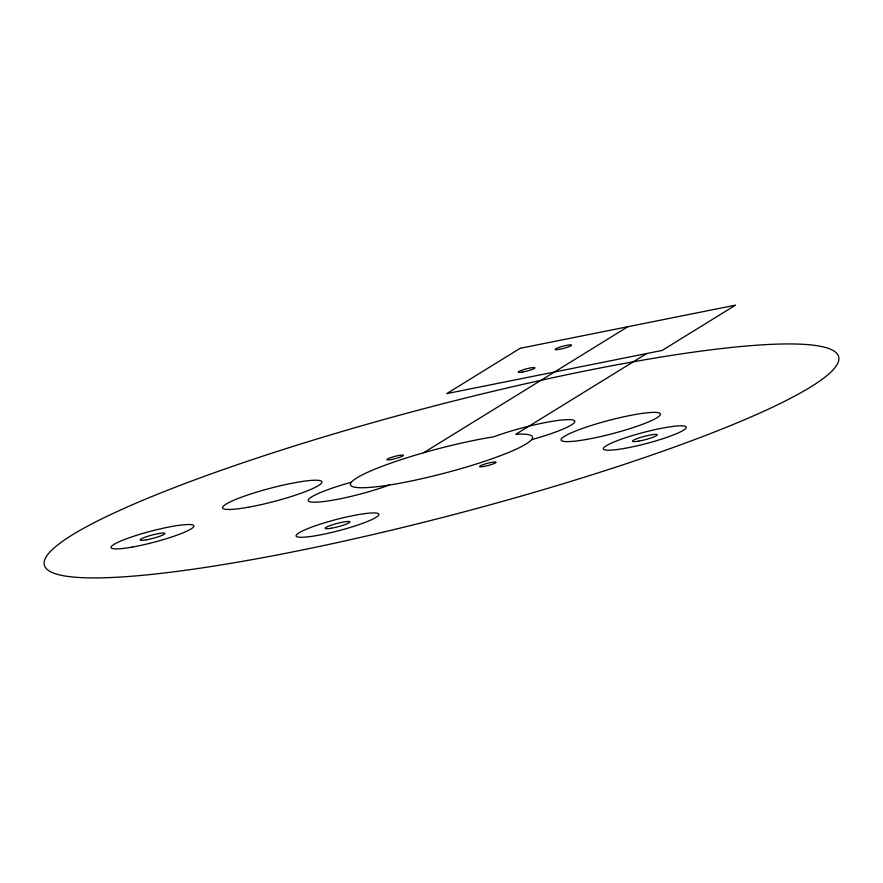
<?xml version="1.0" encoding="UTF-8"?>
<svg xmlns="http://www.w3.org/2000/svg" width="883" height="883" viewBox="0 0 883 883"><rect width="100%" height="100%" fill="white"/><g stroke="black" fill="none" stroke-linecap="round" stroke-linejoin="round"><path stroke-width="1.32" d="M423.553 452.78L627.857 326.721M646.742 353.52L515.86 434.27A94.095 12.605 -14.7 0 1 460.164 468.873A94.095 12.605 -14.7 0 1 352.295 481.257A94.095 12.605 -14.7 0 1 493.774 436.809A51.324 6.876 -14.7 0 1 570.749 419.701A51.324 6.876 -14.7 0 1 531.61 439.635M389.226 485.043A51.324 6.876 -14.7 0 1 312.251 502.151A51.324 6.876 -14.7 0 1 351.39 482.228M520.153 348.31L446.732 393.608L662.129 350.441L735.55 305.132L520.153 348.31M248.035 507.284A51.324 6.876 -14.7 0 0 321.92 481.963A51.324 6.876 -14.7 0 0 246.81 495.297A51.324 6.876 -14.7 0 0 248.035 507.284M586.522 439.436A51.324 6.876 -14.7 0 0 660.418 414.127A51.324 6.876 -14.7 0 0 585.297 427.449A51.324 6.876 -14.7 0 0 586.522 439.436M146.435 539.8A12.826 1.722 -14.7 0 0 164.911 533.475A12.826 1.722 -14.7 0 0 146.137 536.809A12.826 1.722 -14.7 0 0 146.435 539.8M638.784 441.114A12.826 1.722 -14.7 0 0 657.261 434.789A12.826 1.722 -14.7 0 0 638.486 438.123A12.826 1.722 -14.7 0 0 638.784 441.114M331.423 528.211A12.826 1.722 -14.7 0 0 349.9 521.886A12.826 1.722 -14.7 0 0 331.125 525.219A12.826 1.722 -14.7 0 0 331.423 528.211M391.125 459.546A8.554 1.148 -14.7 0 0 403.443 455.319A8.554 1.148 -14.7 0 0 390.926 457.549A8.554 1.148 -14.7 0 0 391.125 459.546M483.796 466.456A8.554 1.148 -14.7 0 0 496.114 462.239A8.554 1.148 -14.7 0 0 483.597 464.458A8.554 1.148 -14.7 0 0 483.796 466.456M132.307 547.063A42.77 5.728 -14.7 0 0 193.885 525.959A42.77 5.728 -14.7 0 0 131.291 537.063A42.77 5.728 -14.7 0 0 132.307 547.063M317.295 535.462A42.77 5.728 -14.7 0 0 378.873 514.37A42.77 5.728 -14.7 0 0 316.28 525.473A42.77 5.728 -14.7 0 0 317.295 535.462M624.656 448.376A42.77 5.728 -14.7 0 0 686.234 427.273A42.77 5.728 -14.7 0 0 623.641 438.376A42.77 5.728 -14.7 0 0 624.656 448.376M559.303 349.37A8.554 1.148 -14.7 0 0 571.621 345.154A8.554 1.148 -14.7 0 0 559.094 347.372A8.554 1.148 -14.7 0 0 559.303 349.37M522.593 372.03A8.554 1.148 -14.7 0 0 534.91 367.803A8.554 1.148 -14.7 0 0 522.383 370.021A8.554 1.148 -14.7 0 0 522.593 372.03M247.704 560.418A410.584 55.011 -14.7 0 0 838.85 357.88A410.584 55.011 -14.7 0 0 237.946 464.491A410.584 55.011 -14.7 0 0 247.704 560.418"/></g></svg>
